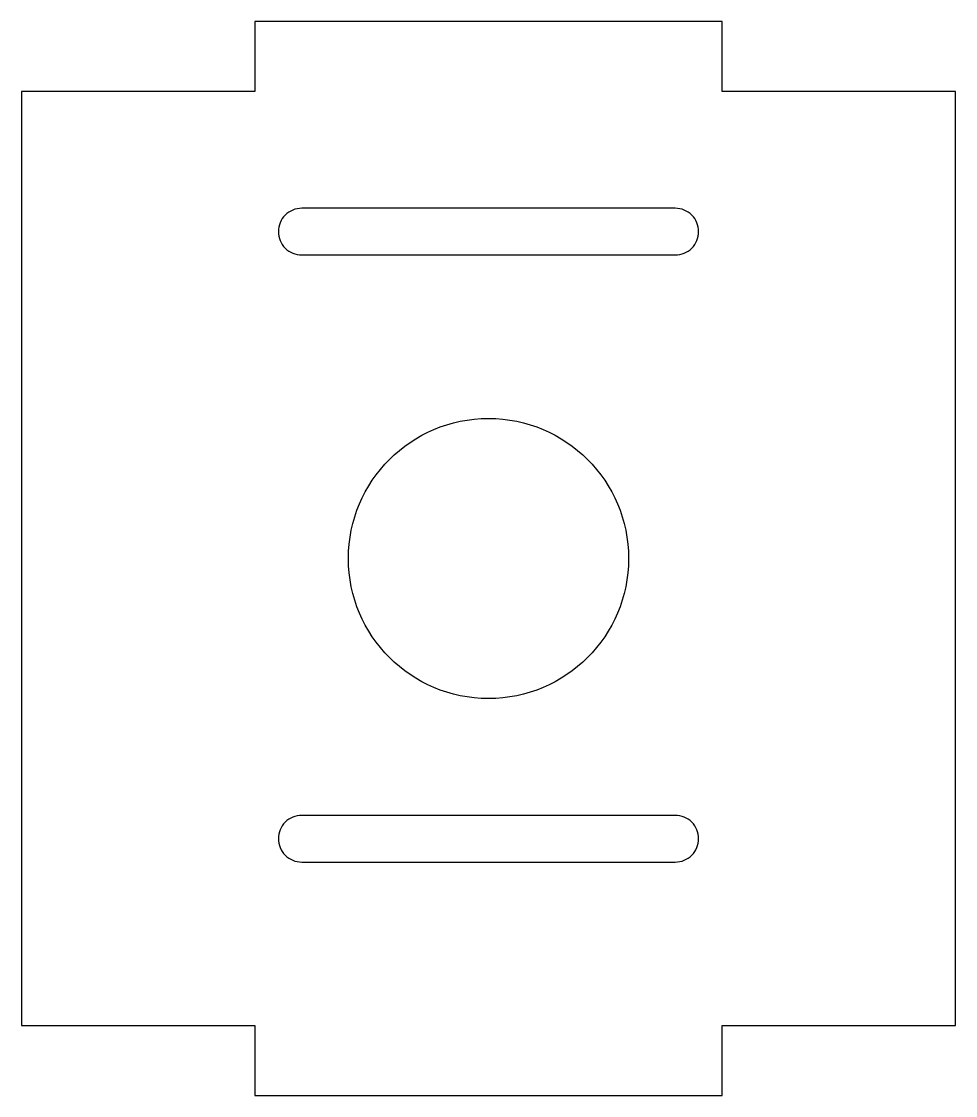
# Model space of a CAD drawing. Header units: millimetres. Extents: x 0 to 40, y 0 to 46.
import ezdxf

# ---------------------------------------------------------------- set-up
doc = ezdxf.new("R2010")
doc.units = ezdxf.units.MM
doc.layers.add('CUT', color=7, linetype='Continuous')

msp = doc.modelspace()

# ---------------------------------------------------------------- linework, layer by layer
at = {"layer": 'CUT', "color": 7}
for points in [[(0, 3), (10, 3), (10, 0), (30, 0), (30, 3), (40, 3), (40, 43), (30, 43), (30, 46), (10, 46), (10, 43), (0, 43)], [(12, 36), (28, 36), (28.098, 36.005), (28.195, 36.019), (28.29, 36.043), (28.383, 36.076), (28.471, 36.118), (28.556, 36.169), (28.634, 36.227), (28.707, 36.293), (28.773, 36.366), (28.831, 36.444), (28.882, 36.529), (28.924, 36.617), (28.957, 36.71), (28.981, 36.805), (28.995, 36.902), (29, 37), (29, 37), (28.995, 37.098), (28.981, 37.195), (28.957, 37.29), (28.924, 37.383), (28.882, 37.471), (28.831, 37.556), (28.773, 37.634), (28.707, 37.707), (28.634, 37.773), (28.556, 37.831), (28.471, 37.882), (28.383, 37.924), (28.29, 37.957), (28.195, 37.981), (28.098, 37.995), (28, 38), (12, 38), (11.902, 37.995), (11.805, 37.981), (11.71, 37.957), (11.617, 37.924), (11.529, 37.882), (11.444, 37.831), (11.366, 37.773), (11.293, 37.707), (11.227, 37.634), (11.169, 37.556), (11.118, 37.471), (11.076, 37.383), (11.043, 37.29), (11.019, 37.195), (11.005, 37.098), (11, 37), (11, 37), (11.005, 36.902), (11.019, 36.805), (11.043, 36.71), (11.076, 36.617), (11.118, 36.529), (11.169, 36.444), (11.227, 36.366), (11.293, 36.293), (11.366, 36.227), (11.444, 36.169), (11.529, 36.118), (11.617, 36.076), (11.71, 36.043), (11.805, 36.019), (11.902, 36.005), (12, 36)], [(12, 10), (28, 10), (28.098, 10.005), (28.195, 10.019), (28.29, 10.043), (28.383, 10.076), (28.471, 10.118), (28.556, 10.169), (28.634, 10.227), (28.707, 10.293), (28.773, 10.366), (28.831, 10.444), (28.882, 10.529), (28.924, 10.617), (28.957, 10.71), (28.981, 10.805), (28.995, 10.902), (29, 11), (29, 11), (28.995, 11.098), (28.981, 11.195), (28.957, 11.29), (28.924, 11.383), (28.882, 11.471), (28.831, 11.556), (28.773, 11.634), (28.707, 11.707), (28.634, 11.773), (28.556, 11.831), (28.471, 11.882), (28.383, 11.924), (28.29, 11.957), (28.195, 11.981), (28.098, 11.995), (28, 12), (12, 12), (11.902, 11.995), (11.805, 11.981), (11.71, 11.957), (11.617, 11.924), (11.529, 11.882), (11.444, 11.831), (11.366, 11.773), (11.293, 11.707), (11.227, 11.634), (11.169, 11.556), (11.118, 11.471), (11.076, 11.383), (11.043, 11.29), (11.019, 11.195), (11.005, 11.098), (11, 11), (11, 11), (11.005, 10.902), (11.019, 10.805), (11.043, 10.71), (11.076, 10.617), (11.118, 10.529), (11.169, 10.444), (11.227, 10.366), (11.293, 10.293), (11.366, 10.227), (11.444, 10.169), (11.529, 10.118), (11.617, 10.076), (11.71, 10.043), (11.805, 10.019), (11.902, 10.005), (12, 10)]]:
    msp.add_lwpolyline(points, close=True, dxfattribs=at)
msp.add_circle((20, 23), 6, dxfattribs=at)

doc.saveas('drawing.dxf')
